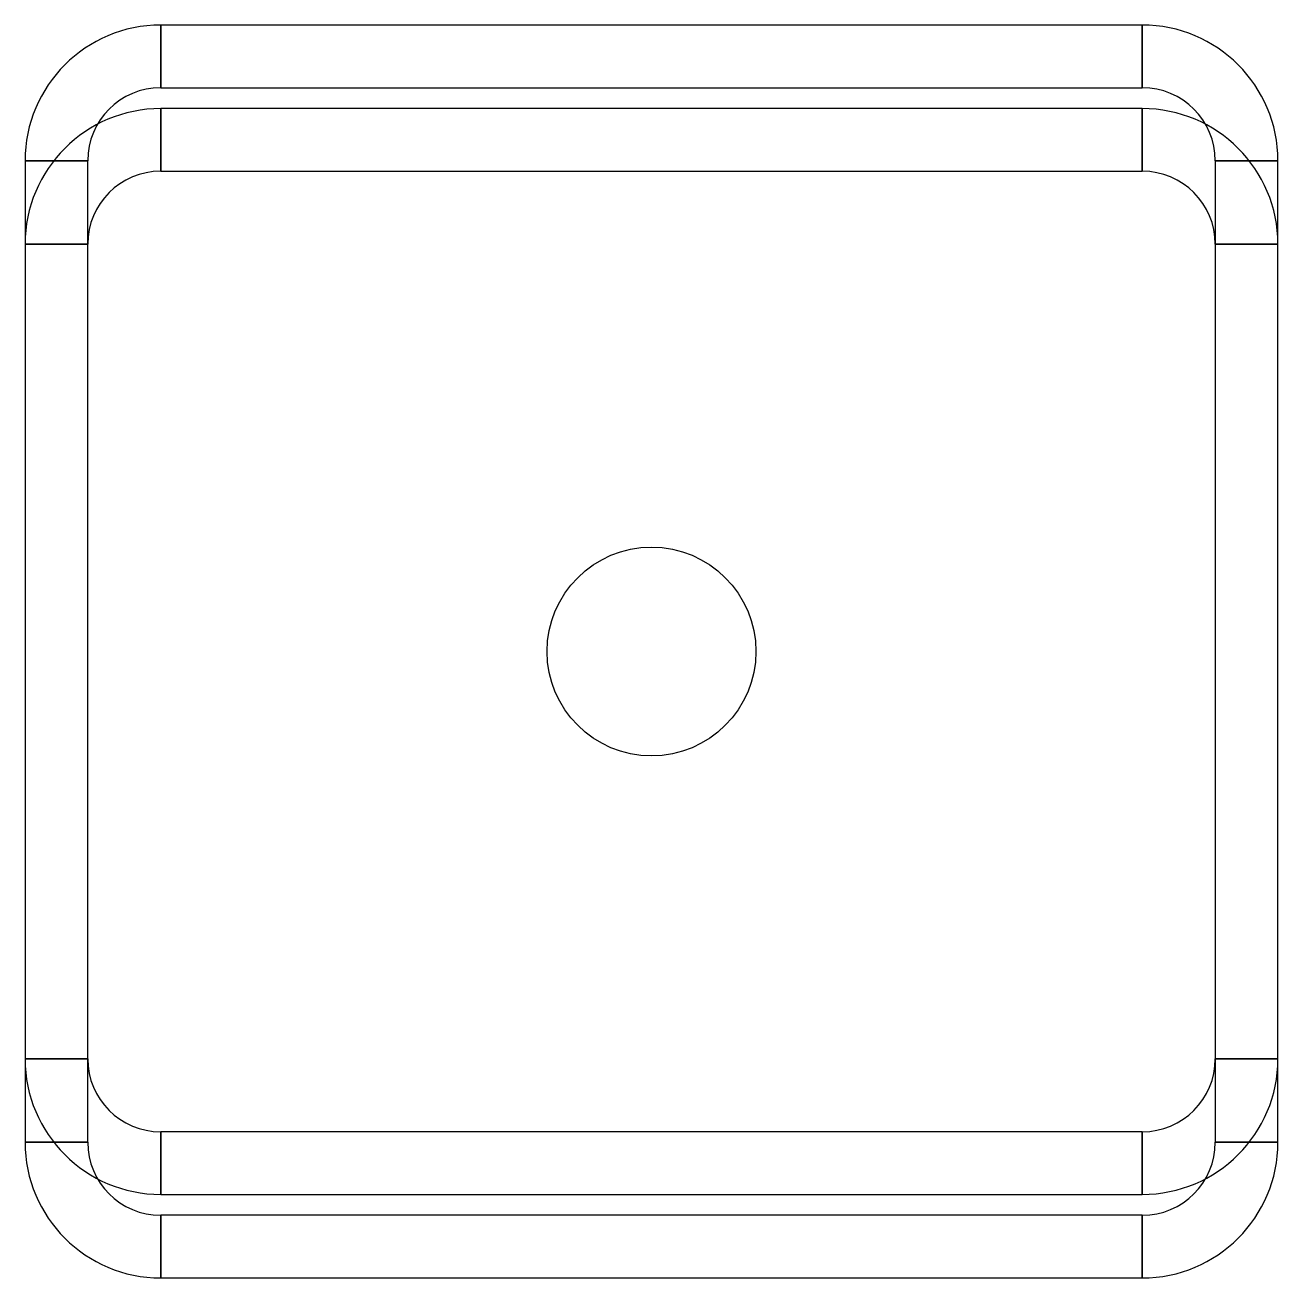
# Model space of a CAD drawing. Header units: metres. Extents: x -30 to 30, y -30 to 30.
import ezdxf

# ---------------------------------------------------------------- set-up
doc = ezdxf.new("R2010")
doc.units = ezdxf.units.M

msp = doc.modelspace()

# ---------------------------------------------------------------- linework, layer by layer
at = {"layer": 'PARAMETRIX'}
for p, q in [((23.5, 30), (-23.5, 30)), ((-23.5, 30), (-23.5, 27)), ((-23.5, 27), (-23.5, 30)), ((23.5, 30), (23.5, 27)), ((23.5, 27), (23.5, 30)), ((-23.5, 27), (23.5, 27)), ((23.5, 26), (-23.5, 26)), ((-23.5, 26), (-23.5, 23)), ((-23.5, 23), (-23.5, 26)), ((23.5, 26), (23.5, 23)), ((23.5, 23), (23.5, 26)), ((-30, 23.5), (-27, 23.5)), ((-30, 23.5), (-30, -23.5)), ((-27, 23.5), (-30, 23.5)), ((-27, -23.5), (-27, 23.5)), ((30, 23.5), (27, 23.5)), ((27, 23.5), (27, -23.5)), ((27, 23.5), (30, 23.5)), ((30, -23.5), (30, 23.5)), ((-23.5, 23), (23.5, 23)), ((-30, 19.5), (-27, 19.5)), ((-30, 19.5), (-30, -19.5)), ((-27, 19.5), (-30, 19.5)), ((-27, -19.5), (-27, 19.5)), ((30, 19.5), (27, 19.5)), ((27, 19.5), (27, -19.5)), ((27, 19.5), (30, 19.5)), ((30, -19.5), (30, 19.5)), ((-30, -19.5), (-27, -19.5)), ((-27, -19.5), (-30, -19.5)), ((30, -19.5), (27, -19.5)), ((27, -19.5), (30, -19.5)), ((23.5, -23), (-23.5, -23)), ((-23.5, -23), (-23.5, -26)), ((-23.5, -26), (-23.5, -23)), ((23.5, -26), (23.5, -23)), ((23.5, -23), (23.5, -26)), ((-30, -23.5), (-27, -23.5)), ((-27, -23.5), (-30, -23.5)), ((30, -23.5), (27, -23.5)), ((27, -23.5), (30, -23.5)), ((-23.5, -26), (23.5, -26)), ((23.5, -27), (-23.5, -27)), ((-23.5, -27), (-23.5, -30)), ((-23.5, -30), (-23.5, -27)), ((23.5, -30), (23.5, -27)), ((23.5, -27), (23.5, -30)), ((-23.5, -30), (23.5, -30))]:
    msp.add_line(p, q, dxfattribs=at)
msp.add_circle((0, 0), 5, dxfattribs=at)
for centre, radius, start, end in [((-23.5, 23.5), 6.5, 90, 180), ((23.5, 23.5), 6.5, 360, 90), ((-23.5, 23.5), 3.5, 90, 180), ((23.5, 23.5), 3.5, 0, 90), ((-23.5, 19.5), 6.5, 90, 180), ((23.5, 19.5), 6.5, 360, 90), ((-23.5, 19.5), 3.5, 90, 180), ((23.5, 19.5), 3.5, 0, 90), ((-23.5, -19.5), 6.5, 180, 270), ((-23.5, -19.5), 3.5, 180, 270), ((23.5, -19.5), 6.5, 270, 0), ((23.5, -19.5), 3.5, 270, 0), ((-23.5, -23.5), 6.5, 180, 270), ((-23.5, -23.5), 3.5, 180, 270), ((23.5, -23.5), 6.5, 270, 0), ((23.5, -23.5), 3.5, 270, 0)]:
    msp.add_arc(centre, radius, start, end, dxfattribs=at)

doc.saveas('drawing.dxf')
